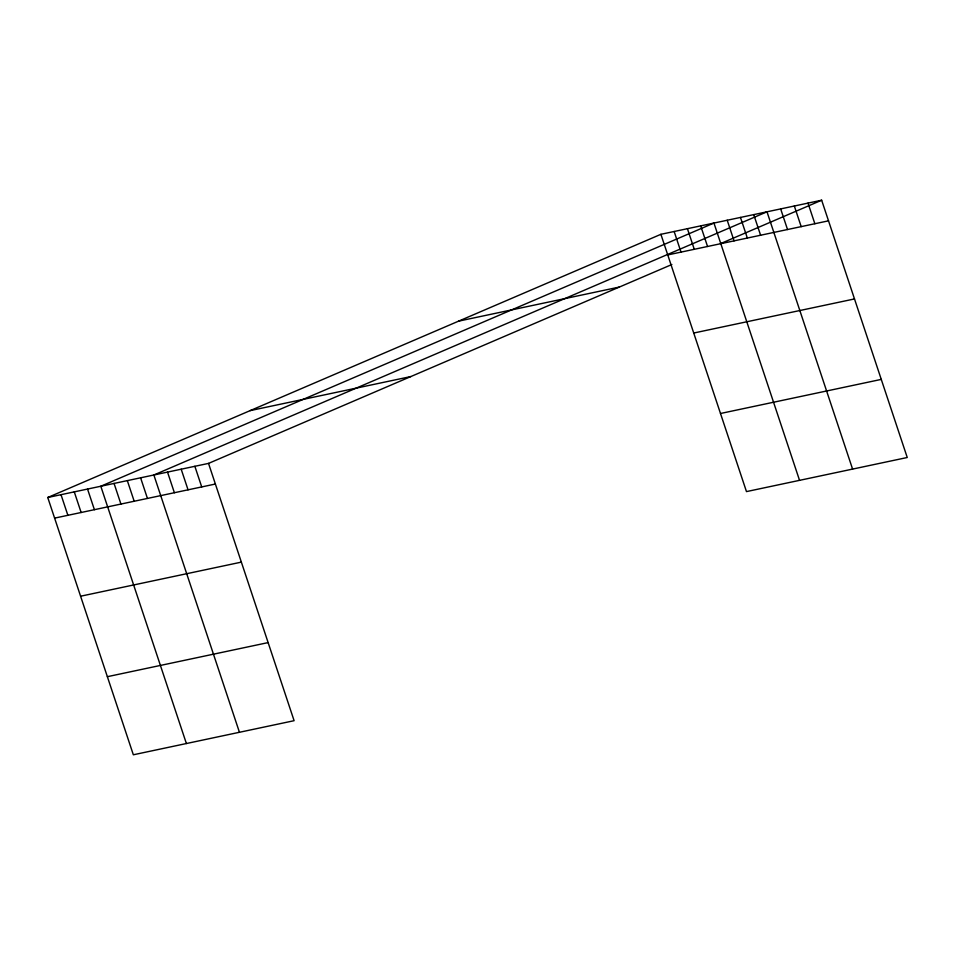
<?xml version="1.0" encoding="UTF-8"?>
<svg xmlns="http://www.w3.org/2000/svg" width="955" height="955" viewBox="0 0 955 955"><rect width="100%" height="100%" fill="white"/><g stroke="black" fill="none" stroke-linecap="round" stroke-linejoin="round"><path stroke-width="1.43" d="M47.75 497.495L208.524 463.402L294.104 720.691L133.342 754.784L47.75 497.495L660.896 234.309L821.658 200.216L907.25 457.505L746.476 491.598L660.896 234.309M208.524 463.402L671.878 264.511M720.488 243.644L821.658 200.216M667.748 254.925L828.522 220.832M458.555 321.155L619.329 287.061M250.091 410.638L410.853 376.557M693.736 333.032L854.498 298.939M54.614 518.123L215.376 484.03M720.5 413.491L881.274 379.398M80.59 596.218L241.364 562.125M107.354 676.689L268.128 642.596M807.99 203.105L814.854 223.733M794.333 206.005L801.185 226.633M780.665 208.906L787.529 229.534M852.588 469.096L766.996 211.807L153.862 474.993L239.442 732.282M753.734 214.612L760.598 235.24M740.471 217.43L747.335 238.046M727.209 220.235L734.073 240.863M799.538 480.341L713.946 223.052L100.8 486.25L186.392 743.539M700.684 225.869L707.548 246.486M687.421 228.675L694.273 249.303M674.158 231.492L681.011 252.12M194.856 466.303L201.72 486.931M181.187 469.203L188.051 489.82M167.519 472.104L174.383 492.72M140.6 477.81L147.452 498.438M127.325 480.628L134.189 501.244M114.063 483.433L120.927 504.061M87.538 489.056L94.402 509.684M74.275 491.873L81.139 512.501M61.013 494.69L67.877 515.306"/></g></svg>
